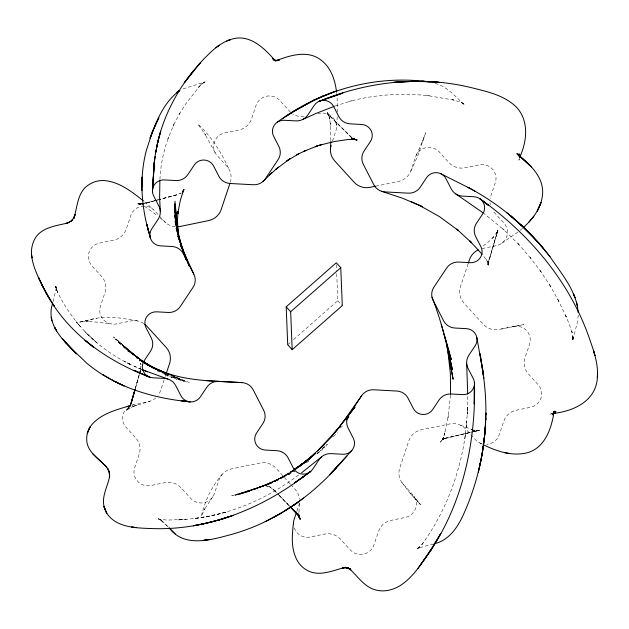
<?xml version="1.0" encoding="UTF-8"?>
<svg xmlns="http://www.w3.org/2000/svg" width="629" height="629" viewBox="0 0 629 629"><rect width="100%" height="100%" fill="white"/><g stroke="black" fill="none" stroke-linecap="round" stroke-linejoin="round"><path stroke-width="0.47" stroke-dasharray="3.15 2.36" d="M337.372 112.088L337.065 97.094M330.87 140.613L330.343 123.198L330.72 125.674L329.297 116.687L327.269 112.347L329.046 116.467L328.267 113.967L329.706 119.219L329.297 116.687L327.269 112.347M159.923 179.462C160.599 164.837 163.626 150.347 168.792 136.658L167.943 138.773L173.879 124.479L172.873 126.618L179.878 112.992L178.715 115.146L185.838 103.801L199.723 85.992L197.852 87.895L202.452 83.217L200.541 85.104L205.549 81.432L203.191 82.658L204.692 82.014L181.993 89.255M337.23 116.624L336.499 127.656M450.513 395.201L447.99 417.782L448.43 415.399L444.239 435.221L445.356 431.046M299.357 503.444L298.854 515.159L298.83 512.761L298.979 514.404M578.295 315.215L577.084 323.558L572.524 340.965L573.043 336.885L572.909 339.511L572.767 335.233L573.153 340.061L571.792 331.192L572.461 333.787L569.465 324.58L565.636 315.538L566.768 317.881L557.656 299.074L558.89 301.283L549.337 284.394L550.65 286.462L540.264 270.737L541.648 272.664L530.019 257.355L531.458 259.14L517.989 243.549L519.483 245.161L502.72 228.736L504.254 230.151L484.102 213.601M53.048 301.637L56.217 288.774L56.02 290.008L56.154 287.382L56.233 290.103L55.879 286.046L56.233 288.915L55.596 286.297L57.734 292.713L56.689 290.26C62.869 303.453 71.085 315.672 80.441 326.805L76.172 321.757L86.582 333.378L96.591 342.648L84.962 331.664C98.179 345.258 113.715 356.604 130.895 364.671L129.094 363.829L141.47 369.42M135.377 388.258L139.284 374.279M139.544 373.343L140.849 368.051L140.731 368.712L140.754 363.436L140.927 364.781L139.449 359.599L140.133 361.038L137.814 357.303L139.135 358.876L137.334 357.044L139.929 359.505L113.519 336.908L141.957 361.148L115.398 339.117L144.135 362.768M135.384 388.384L139.3 374.514L135.306 388.447M444.892 432.776L442.627 439.286L443.704 436.888L441.542 441.078L443.767 437.501L442.171 440.048L443.956 437.988L440.316 442.171L444.176 438.374L442.038 440.064L445.497 438.185L444.192 438.72L472.403 431.934M164.114 379.892L160.474 390.766A16.794 16.511 -2.3 0 1 157.989 395.468M165.309 376.331L165.938 374.459M332.482 141.093L335.823 131.123A13.995 13.759 -2.3 0 0 319.674 113.369L317.897 113.731M296.919 511.094L298.736 505.653A16.794 16.511 -2.3 0 0 299.373 503.074M468.11 263.85L460.428 286.785A16.794 16.511 -2.3 0 0 463.856 302.95L483.229 324.257A16.794 16.511 -2.3 0 0 499.174 329.407L523.658 324.572L499.174 329.407M496.619 233.815L498.239 229.491L487.569 264.833L497.877 229.955L488.096 263.983L488.356 262.372L488.151 264.974L488.183 261.821L488.419 266.051L488.167 262.946L488.725 265.58L487.947 262.537L488.898 265.068L486.06 259.156L487.389 261.46L482.797 255.099M416.233 155.245L423.207 139.724L422.499 141.462L425.605 132.75L417.648 156.086L410.226 172.401M497.5 231.464L496.509 233.508L497.72 231.252L492.523 238.179L494.284 236.37L489.04 241.402L482.034 246.898M212.877 496.69L203.859 510.331L204.826 508.617L201.304 516.401C204.889 500.943 211.714 486.319 222.179 474.345M340.313 428.082L343.057 425.33M333.284 436.55L337.576 432.626M287.712 344.755L290.661 342.16M293.609 339.574L337.82 300.693L336.609 270.549M520.183 230.293L523.485 227.47M517.958 232.03L501.289 243.572M322.134 448.485L327.394 444.381L323.526 447.392M298.618 474.997C268.3 498.066 232.211 514.027 194.251 518.532L209.63 516.079L226.817 511.927C210.794 516.574 194.227 519.019 177.59 519.931L186.129 519.35L167.039 520.112L158.492 519.027L161.11 519.829L158.304 518.736L161.795 520.663L159.577 519.208L168.297 527.039M317.079 453.202L319.446 451.48M320.24 450.907L322.606 449.185L320.263 450.883M317.142 453.588L320.263 451.394L317.087 453.619M293.303 470.107L287.736 473.857L293.523 470.162M292.917 470.398L282.272 477.112L293.067 470.641M308.839 461.183L306.354 462.677L307.998 461.678M293.672 470.146L276.815 480.108L293.452 470.736M293.271 470.72L271.272 482.86L294.773 471.019L259.683 487.797L289.725 474.007L253.479 490.046L284.394 476.908L246.906 492.185L278.726 479.762L243.478 493.207L275.746 481.177L240.019 494.166L272.734 482.529L238.297 494.598L271.233 483.174L236.598 494.992L269.739 483.772L234.931 495.337L268.269 484.33L231.724 495.864L265.414 485.289L262.82 485.808L265.477 485.572L263.323 485.635L267.081 485.785L265.068 485.674L270.344 487.058L266.083 485.643L271.044 487.742L270.321 487.286L274.386 490.471L271.846 488.175M180.02 193.48L180.845 193.04L176.891 194.746L159.302 199.503L177.865 194.558L159.349 199.448M131.186 407.34L136.674 405.115L132.216 406.664L150.001 401.223M335.178 105.987L351.587 100.797L349.567 101.395C375.427 94.366 402.639 92.801 429.222 95.82L426.698 95.435L454.783 100.239L452.18 99.602L460.68 102.236M132.066 405.162L147.949 401.782A16.794 16.511 -2.3 0 0 155.709 397.921M158.374 199.755L155.599 200.502L158.398 199.778M143.609 203.607L154.718 200.675M155.646 200.431L158.422 199.692M433.538 543.959L418.167 548.04L419.755 547.332L416.673 549.109L419.747 546.837L417.727 548.661L423.624 542.426L421.941 544.533C445.654 511.872 460.31 472.882 465.609 432.949L464.847 438.547L466.836 420.785L466.278 427.036L467.378 412.192L467.583 407.167L467.268 414.173L467.732 395.924M264.046 485.667L266.57 485.069L262.725 485.981M473.338 431.714L478.96 430.385L443.689 438.586L472.552 431.903M137.334 320.892C123.457 318.526 108.935 315.318 94.932 318.565L79.867 322.048L88.233 321.466L86.173 321.513L97.786 322.166L111.168 323.966M79.867 322.048L96.63 318.172M473.488 431.683L479.699 430.409L475.673 430.771L478.205 430.692L473.409 430.283L475.917 430.55L470.256 429.285L472.646 429.874L460.609 425.212M375.71 186.16L398.495 181.466A16.794 16.511 -2.3 0 0 411.02 170.451L415.572 156.865A13.995 13.759 -2.3 0 1 439.309 151.974L448.996 162.628A16.794 16.511 -2.3 0 0 464.941 167.778L479.18 164.837A13.995 13.759 -2.3 0 1 495.33 182.599L490.777 196.185A16.794 16.511 -2.3 0 0 490.14 198.772M482.058 248.589L496.297 245.656A13.995 13.759 -2.3 0 0 503.884 223.004L494.197 212.35A16.794 16.511 -2.3 0 1 492.884 210.707M435.142 83.413C447.478 86.44 455.6 97.078 464.737 104.996L461.214 102.095L463.809 103.997L460.169 102.024M266.083 485.643L267.757 486.193M176.78 377.424L189.36 382.558M141.533 369.435L134.236 366.275L136.021 367.053M173.612 376.692L184.077 381.363L173.628 376.692M172.833 376.653L181.577 380.718L172.684 376.543M126.122 362.288L124.314 361.4L130.895 364.671M171.505 376.685L176.773 379.326L171.599 376.7M479.809 442.918L483.528 444.805M165.364 374.137L172.189 377.801L165.325 374.051M142.17 361.416L140.456 360.48L142.115 361.423M162.801 373.272L167.77 376.111L164.444 374.169M141.989 361.022L136.171 357.61L141.934 361.243M144.466 206.296L157.761 215.944M157.58 371.11L159.223 372.148M142.335 360.842L127.852 351.147L142.225 361.038L123.724 347.475L142.484 360.881M142.146 360.684L119.541 343.458L142.524 361.345M142.547 361.298L117.434 341.319L142.61 361.541M160.332 218.106L165.726 222.784M144.631 201.917L153.256 209.433M351.179 137.138L353.144 138.82M351.54 137.405L327.174 113.448L351.839 137.837M351.831 137.822L327.788 113.778L328.841 115.217L327.41 113.047L328.401 114.722M161.889 520.663L168.997 527.723M273.725 489.873L278.419 494.693M279.087 495.385L289.812 506.4M276.579 492.656L273.175 489.118L277.177 493.262M279.307 495.487L289.529 506.086M277.845 493.954L289.851 506.376M401.845 482.49L410.124 493.262L420.565 504.694L413.945 496.163M410.124 493.262L420.565 504.694M337.82 300.693L342.294 305.615M290.15 483.811L275.942 468.18A16.794 16.511 -2.3 0 0 259.989 463.038L231.511 468.904A16.794 16.511 -2.3 0 0 218.986 479.919L214.434 493.506A13.995 13.759 -2.3 0 1 190.697 498.396L181.01 487.742A16.794 16.511 -2.3 0 0 165.065 482.592L150.826 485.533A13.995 13.759 -2.3 0 1 134.677 467.772L139.229 454.185A16.794 16.511 -2.3 0 0 135.809 438.02L126.122 427.366A13.995 13.759 -2.3 0 1 125.926 409.251M290.795 484.519L295.316 489.496A16.794 16.511 -2.3 0 1 299.538 499.308M215.134 152.666L204.543 133.364L205.573 135.046L197.852 124.07C211.682 136.682 221.62 152.808 229.278 169.728M336.397 90.757L336.751 93.619M336.373 264.715L336.57 269.582M131.996 405.178A13.995 13.759 -2.3 0 1 133.71 404.714M143.734 323.487A16.794 16.511 -2.3 0 0 130.824 320.963L116.585 323.904A13.995 13.759 -2.3 0 1 100.443 306.142L104.996 292.556A16.794 16.511 -2.3 0 0 101.576 276.39L91.889 265.737A13.995 13.759 -2.3 0 1 99.468 243.085L113.707 240.152A16.794 16.511 -2.3 0 0 126.24 229.137L130.793 215.55A13.995 13.759 -2.3 0 1 154.522 210.66L164.208 221.314A16.794 16.511 -2.3 0 0 175.121 226.739M230.269 182.394A16.794 16.511 -2.3 0 0 226.849 166.237L217.162 155.575A13.995 13.759 -2.3 0 1 224.75 132.931L238.989 129.999A16.794 16.511 -2.3 0 0 251.514 118.983L256.066 105.389A13.995 13.759 -2.3 0 1 279.795 100.498L289.482 111.152A16.794 16.511 -2.3 0 0 290.425 112.111M304.098 116.522A16.794 16.511 -2.3 0 1 292.744 113.92M490.282 204.724A16.794 16.511 -2.3 0 1 489.975 202.538M513.413 326.467A13.995 13.759 -2.3 0 1 529.563 344.228L525.011 357.815A16.794 16.511 -2.3 0 0 528.431 373.98L538.117 384.633A13.995 13.759 -2.3 0 1 530.53 407.285L516.291 410.218A16.794 16.511 -2.3 0 0 503.766 421.233L499.214 434.828A13.995 13.759 -2.3 0 1 486.704 444.271M481.539 443.61A13.995 13.759 -2.3 0 1 475.485 439.71L465.798 429.057A16.794 16.511 -2.3 0 0 449.845 423.915L421.367 429.78A16.794 16.511 -2.3 0 0 408.842 440.795L399.737 467.976A16.794 16.511 -2.3 0 0 403.158 484.141L412.844 494.795A13.995 13.759 -2.3 0 1 405.257 517.439L391.018 520.38A16.794 16.511 -2.3 0 0 378.493 531.395L373.941 544.981A13.995 13.759 -2.3 0 1 350.211 549.872L340.525 539.218A16.794 16.511 -2.3 0 0 324.572 534.068L310.333 537.001A13.995 13.759 -2.3 0 1 294.026 527.354M140.605 369.899L139.559 373.595L140.605 369.899M519.428 158.374L518.886 160.183L519.436 158.374M324.981 446.849L322.669 448.595L324.981 446.849M552.152 413.678L550.509 414.157L552.113 413.685M154.671 200.753L142.634 204.008L154.687 200.777M186.671 381.984L174.084 376.606L186.671 381.984"/><path stroke-width="0.94" d="M179.776 90.395L176.568 92.652L179.776 90.395C160.827 104.367 153.256 128.874 146.392 150.362C139.245 177.174 141.21 205.581 148.751 232.07L146.879 224.435L148.751 232.07M474.022 403.967L474.478 382.754C476.027 445.065 461.537 509.081 424.15 559.92C417.538 569.324 410.446 578.861 400.712 585.269C393.778 589.68 385.27 592.054 377.109 590.301C364.867 587.973 358.003 576.486 349.425 568.71L350.833 569.898L348.71 568.412L350.141 569.324L345.242 567.193L350.746 569.127L345.518 567.688L348.6 567.806L343.237 567.83L344.826 567.602L342.278 568.121L343.914 567.712C332.411 570.715 319.241 576.762 307.644 570.589C302.117 567.775 297.769 562.774 295.559 557.011C290.983 546.2 292.186 534.052 293.507 522.715M474.337 394.391L474.494 384.225M152.485 191.774L154.349 162.486L152.47 190.304M485.847 414.833C486.256 394.289 483.662 373.807 479.974 353.624L483.772 378.288L482.608 369.427M330.838 141.486L330.453 148.876M485.47 424.882L485.588 423.089L485.14 429.623L485.895 413.08L485.714 419.96L485.792 418.191C484.723 451.347 477.144 484.22 463.487 514.459C457.818 527.204 448.909 540.382 434.45 543.723M159.876 180.413L159.617 197.86L160.285 211.014M152.682 184.226L154.349 162.486M450.561 394.328L450.395 373.681L447.997 352.122L453.124 379.271L446.378 343.733L452.463 369.915C447.062 345.29 441.306 320.672 431.997 297.187M519.758 156.684L519.908 154.962L519.743 156.566M155.143 156.495L154.136 164.083C158.005 122.057 178.872 82.698 209.19 53.693C215.299 47.718 222.257 42.237 230.497 39.588C249.257 32.92 264.298 48.181 275.502 60.974M157.061 145.527L156.707 147.194L158.178 140.495L155.74 152.501L156.055 150.858M148.696 376.732L133.898 370.292L150.072 377.274C107.229 361.313 67.295 333.291 45.658 292.029C39.666 279.976 32.551 267.687 31.489 253.967C31.143 248.958 32.323 243.981 34.477 239.476C40.869 227.25 55.91 225.96 67.783 222.988L66.194 223.389L69.685 222.029L68.53 222.752L72.846 219.505L71.061 221.353L74.316 217.052L73.64 218.177L75 214.583L73.829 218.389C77.17 208.113 77.147 195.996 84.994 187.709C90.442 182.544 98.006 179.792 105.507 180.68C120.155 182.41 132.153 191.963 143.326 200.848M52.561 303.524C44.227 328.857 71.541 347.538 86.417 362.941C115.532 387.315 153.106 398.377 190.351 401.876L181.199 400.704L188.944 401.711M160.175 132.947L157.769 142.178L160.662 131.233M134.85 390.122L130.942 404.101L135.125 389.312M135.046 389.375L130.219 405.681M519.994 156.574C528.124 138.828 529.146 115.264 511.432 102.92C500.33 94.547 486.382 91.472 473.189 88.107C421.87 75.063 367.163 81.416 318.557 101.56L342.891 93.068L319.933 100.978M74.576 215.944L75 214.583M166.237 373.555L169.578 363.586A16.794 16.511 -2.3 0 0 166.15 347.42L146.777 326.113A16.794 16.511 -2.3 0 0 144.819 324.281M229.986 183.243L221.164 209.575A16.794 16.511 -2.3 0 1 208.639 220.59L180.161 226.456A16.794 16.511 -2.3 0 1 177.48 226.794M296.613 511.998L294.183 519.247A13.995 13.759 -2.3 0 0 293.515 524.539M468.322 263.229L469.533 259.604A16.794 16.511 -2.3 0 1 478.229 249.87M182.08 193.787L184.03 189.471L182.717 191.389M183.479 190.233L180.201 200.808L177.834 213.671L178.062 211.368L177.362 221.872L177.457 219.639L178.046 232.549L174.744 203.812L178.227 233.878L174.595 206.469L178.589 236.252L174.516 209.221L178.597 235.851M553.339 413.662L553.984 412.514L552.828 414.881L554.291 411.107L553.504 413.552L554.031 411.515C551.625 429.19 544.093 450.372 523.878 453.478C510.15 455.671 496.501 451.079 484.267 445.183M241.961 382.621L218.727 381.363A13.437 13.209 -2.3 0 0 206.729 387.33L200.352 396.907A11.196 11.008 -2.3 0 1 180.987 395.853L175.75 385.648A13.437 13.209 -2.3 0 0 164.507 378.414L152.894 377.785A11.196 11.008 -2.3 0 1 144.159 360.771L150.535 351.194A13.437 13.209 -2.3 0 0 151.298 338.001L146.062 327.795A11.196 11.008 -2.3 0 1 156.692 311.827L168.305 312.464A13.437 13.209 -2.3 0 0 180.303 306.496L193.056 287.343A13.437 13.209 -2.3 0 0 193.818 274.15L183.338 253.731A13.437 13.209 -2.3 0 0 172.102 246.505L160.481 245.876A11.196 11.008 -2.3 0 1 151.754 228.862L158.131 219.277A13.437 13.209 -2.3 0 0 158.885 206.092L153.649 195.878A11.196 11.008 -2.3 0 1 164.279 179.918L175.892 180.547A13.437 13.209 -2.3 0 0 187.89 174.587L194.267 165.002A11.196 11.008 -2.3 0 1 213.632 166.056L218.868 176.269A13.437 13.209 -2.3 0 0 230.112 183.495L253.345 184.753A13.437 13.209 -2.3 0 0 265.336 178.793L278.097 159.632A13.437 13.209 -2.3 0 0 278.851 146.439L273.615 136.234A11.196 11.008 -2.3 0 1 284.245 120.273L295.858 120.902A13.437 13.209 -2.3 0 0 307.856 114.934L314.233 105.358A11.196 11.008 -2.3 0 1 333.598 106.411L338.834 116.617A13.437 13.209 -2.3 0 0 350.07 123.842L361.691 124.479A11.196 11.008 -2.3 0 1 370.426 141.494L364.042 151.07A13.437 13.209 -2.3 0 0 363.287 164.263L373.768 184.674A13.437 13.209 -2.3 0 0 385.003 191.908L408.237 193.166A13.437 13.209 -2.3 0 0 420.235 187.198L426.611 177.622A11.196 11.008 -2.3 0 1 445.969 178.675L451.213 188.881A13.437 13.209 -2.3 0 0 462.449 196.106L474.069 196.743A11.196 11.008 -2.3 0 1 482.797 213.758L476.42 223.334A13.437 13.209 -2.3 0 0 475.658 236.528L480.902 246.733A11.196 11.008 -2.3 0 1 470.272 262.694L458.651 262.065A13.437 13.209 -2.3 0 0 446.661 268.033L433.9 287.186A13.437 13.209 -2.3 0 0 433.145 300.379L443.618 320.798A13.437 13.209 -2.3 0 0 454.861 328.024L466.474 328.652A11.196 11.008 -2.3 0 1 475.209 345.667L468.833 355.243A13.437 13.209 -2.3 0 0 468.07 368.437L473.307 378.65A11.196 11.008 -2.3 0 1 462.685 394.611L451.064 393.982A13.437 13.209 -2.3 0 0 439.066 399.942L432.689 409.518A11.196 11.008 -2.3 0 1 413.332 408.473L408.087 398.259A13.437 13.209 -2.3 0 0 396.852 391.034L373.618 389.776A13.437 13.209 -2.3 0 0 361.62 395.735L348.867 414.896A13.437 13.209 -2.3 0 0 348.104 428.09L353.349 438.295A11.196 11.008 -2.3 0 1 342.719 454.256L331.098 453.627A13.437 13.209 -2.3 0 0 319.1 459.595L312.723 469.171A11.196 11.008 -2.3 0 1 293.366 468.118L288.121 457.912A13.437 13.209 -2.3 0 0 276.886 450.686L265.265 450.049A11.196 11.008 -2.3 0 1 256.538 433.035L262.914 423.459A13.437 13.209 -2.3 0 0 263.677 410.265L253.196 389.846A13.437 13.209 -2.3 0 0 241.961 382.621C214.426 380.954 185.586 381.488 159.703 370.457L169.594 374.687L157.038 369.302L167.503 373.972M523.485 227.47C533.164 218.695 541.679 207.366 542.591 193.897C543.731 176.285 529.138 163.697 516.826 153.641L531.442 166.897L518.154 154.75L519.507 156.33M553.017 414.236L554.511 412.011L553.033 413.858M129.888 406.287L126.303 410.179L129.519 408.197M361.62 395.735L340.124 426.085L355.031 407.057L332.041 435.7L337.215 429.906M419.229 566.705L431.03 549.715L440.787 533.502L429.859 551.507L431.03 549.715L417.908 568.474M193.512 70.778L184.328 82.784L200.187 63.073L198.78 64.693M528.934 222.076L533.864 216.227M351.863 450.403L329.73 474.659L346.901 456.08M339.157 427.736L340.446 426.289M346.272 419.763L348.859 416.87L346.304 419.716M340.541 426.124L317.559 450.93L332.717 435.708M341.327 462.37L334.927 469.289L335.972 468.196C307.211 499.937 269.943 524.452 228.288 535.295C209.268 540.437 183.566 547.151 169.484 528.211M182.599 191.617L183.511 190.673M263.095 181.364L272.129 172.48M323.935 445.08L304.829 461.985L313.855 454.94M269.574 174.996L278.474 167.086L275.644 169.539L290.055 158.642L286.761 160.961L298.736 153.83L296.809 154.813L305.898 150.402L303.87 151.314L317.37 145.904L315.176 146.706L321.962 144.434L319.705 145.181L334.148 141.58L348.041 139.489L354.261 139.308L351.572 138.938L357.044 139.764L351.729 138.584L356.95 140.165L352.775 138.498M286.187 306.834L336.295 262.773L340.769 267.695L342.294 305.615L292.186 349.677L287.712 344.755L286.187 306.834L290.661 311.756L292.186 349.677M290.661 311.756L340.769 267.695M553.858 413.096L555.926 411.358L553.3 413.41M321.348 457.016L301.613 472.788M315.789 453.415L301.857 464.265L311.103 457.299M312.723 456.049L298.94 466.396L310.773 457.794M215.841 47.773L219.356 45.154L217.571 46.483M298.217 502.068L299.624 501.061L294.262 504.843L303.65 498.042M310.121 458.226L296.078 468.401L310.121 458.525M309.688 472.222L294.451 482.946L310.852 471.318L301.881 477.812L303.115 476.939C259.486 509.812 205.722 530.955 150.496 528.509C140.173 528.148 129.511 527.77 119.809 523.823C113.275 520.993 107.158 516.024 104.941 509.042C100.318 498.058 107.779 486.822 109.666 476.106L109.375 477.458L109.603 474.871L109.572 476.122L108.943 470.838L109.556 473.087L107.465 468.157L108.07 469.179L105.625 466.089M309.146 459.178L294.058 469.745L306.803 461.088M277.279 122.191C320.263 90.104 375.348 74.544 428.695 81.888M294.097 469.572L307.612 460.467M282.169 118.912L294.883 110.72L287.964 115.076M294.356 469.635L301.802 464.878M294.553 469.368L302.738 464.194M553.394 413.457L554.896 412.522L552.907 413.583L555.438 412.71L552.907 413.45C574.607 411.248 597.353 400.233 597.464 375.442C598.006 363.483 594.114 351.894 590.206 340.761C570.676 282.382 529.296 233.784 479.573 198.52L488.521 205.368L480.768 199.401M284.481 511.11L295.701 503.853L279.315 514.176M294.726 469.651L296.385 468.652M294.514 469.651L296.196 468.652M273.812 517.211L280.88 513.24L265.155 521.685M302.667 119.494L316.033 113.417L334.313 106.293M228.673 40.28L230.497 39.588L226.652 41.042M335.202 91.362L313.706 100.325L293.531 111.553L315.247 99.594L313.706 100.325L324.344 95.482L322.716 96.166L336.932 90.749M226.935 517.486L233.217 515.379L222.524 518.854L228.72 516.912M130.345 405.634C117.096 409.55 102.59 413.167 92.793 423.553C87.62 428.978 85.505 436.935 87.321 444.231C90.324 454.193 99.901 459.807 106.6 467.017L92.911 453.894M552.977 413.434L555.438 412.71M127.034 406.531L128.796 406.051M375.356 186.239L370.017 187.34A16.794 16.511 -2.3 0 1 354.064 182.19L334.691 160.882A16.794 16.511 -2.3 0 1 331.058 145.385M204.637 540.28L208.962 539.643M142.154 203.851L143.381 203.765L138.042 203.725L140.967 204.048L138.333 203.482L140.125 204.048M351.359 139.182L354.041 139.158M206.76 380.687L218.727 381.363M422.035 81.031L426.493 81.542M136.234 527.645L131.744 527.055L134.001 527.369M504.655 452.652L508.798 453.367M276.217 60.651L274.558 60.148L277.255 60.636L273.851 60.463L279.221 60.305L274.826 60.738L278.246 60.195L276.461 60.659C290.567 55.006 309.177 49.597 322.087 60.958C331.027 68.136 334.84 79.749 336.397 90.757M381.614 191.287L402.536 198.229L422.617 206.744L411.224 201.673M167.896 379.035L142.319 369.758M142.374 369.781L147.445 371.833M159.703 370.457L173.242 375.977M167.526 373.964L154.467 368.114L165.836 373.398M165.569 373.201L149.553 365.693L161.842 371.849M440.811 173.706L469.438 188.134M275.29 60.29L272.302 58.473L274.975 60.51M163.855 372.769L144.906 363.161L159.396 370.937M418.93 205.101L439.372 216.549L458.62 230.694L456.827 229.153L471.656 242.802L469.926 241.041L482.223 254.391M116.931 382.542L112.041 379.987L113.637 380.828M143.035 361.887L159.326 370.78M475.485 191.562L468.031 187.34C499.866 204.197 527.959 227.973 549.888 256.546C561.351 273.717 576.785 291.062 578.193 312.676M142.94 361.903L156.181 369.482M104.422 375.56L102.818 374.625L110.468 379.09M142.822 361.502L156.126 369.294M142.759 361.761L150.166 366.44M455.844 193.976L483.339 213.003M143.137 361.384L150.378 366.227M151.99 367.305L153.594 368.382M149.411 365.976L143.019 361.581L146.864 364.403M143.27 361.439L149.521 365.913M142.925 361.282L146.824 364.254M506.982 212.814L522.078 225.96L510.654 215.81L512.053 217.005M168.997 527.723L175.263 533.879M290.48 507.092L297.855 514.664L290.519 507.068M290.213 506.793L298.657 515.78L297.894 514.774L300.371 519.279L299.074 516.535L299.813 518.988L298.909 515.214L299.286 517.683L299.129 516.039M543.44 248.479L532.621 236.347L520.702 224.655L539.462 243.8L538.133 242.314L549.888 256.546L548.606 254.934M517.958 154.191L520.207 157.58L518.964 155.198L519.578 156.7M49.416 298.571L50.477 300.348L45.658 292.029L54.456 306.48L53.363 304.758M193.818 274.15L180.216 244.374L189.502 266.562L177.881 235.922L186.035 259.643L176.222 228.288L181.742 247.763M441.299 324.305L451.268 359.552L444.176 334.51M150.559 238.572L148.405 230.646L150.166 237.188M181.883 247.684L175.169 221.353L179.737 240.986M576.534 302.242L577.571 306.598M51.098 317.338L51.94 320.924M476.798 337.341L482.82 370.984M179.894 240.844L174.634 215.032L178.479 235.867M519.617 156.393L519.082 153.759L519.664 157.093M31.67 255.744L31.914 257.953L31.489 253.967M174.956 201.225L178.046 232.549M519.758 157.046L519.672 155.277L519.68 156.786M466.671 363.507L467.709 394.029M141.887 184.832L141.95 190.681M128.709 406.798A13.995 13.759 -2.3 0 1 130.73 405.681M141.91 182.622L141.871 186.561L142.154 177.064L141.91 182.622M597.55 373.068L597.361 377.628L597.55 373.068M485.289 427.814L484.731 434.214L485.289 427.814M484.912 432.39L484.259 438.68L484.912 432.39M484.472 436.841L483.166 447.321L484.472 436.841M483.434 445.458L481.838 455.679L483.434 445.458M482.16 453.792L480.241 463.84L482.16 453.792M480.627 461.93L478.362 471.915L480.627 461.93M150.74 136.273L150.024 138.16L153.091 130.172L150.74 136.273M154.954 125.886L152.312 132.074L158.893 117.623L154.954 125.886M88.98 429.324L87.282 433.263L90.01 426.981L88.98 429.324M539.32 206.493L537.229 211.21L541.05 202.609L539.32 206.493M224.333 518.312L218.2 520.112L224.333 518.312M220.04 519.593L209.787 522.345L220.04 519.593M211.674 521.866L201.563 524.224L211.674 521.866M195.407 525.364L193.433 525.758L203.497 523.792L195.407 525.364M204.692 540.248L202.514 540.531L206.807 539.973L204.692 540.248M395.397 82.202L393.55 82.344L413.685 81.353L430.653 81.723L411.759 81.385L413.685 81.353L395.397 82.202M436.903 82.195L428.656 81.636L438.932 82.336L436.903 82.195M123.984 385.899L115.335 381.74L123.984 385.899M93.635 347.216L85.072 340.391L93.635 347.216M76.306 353.828L64.866 341.531L76.306 353.828M66.265 343.135L62.342 338.536L66.265 343.135M56.696 330.854L54.684 327.418L56.696 330.854M46.688 293.869L42.041 285.071L46.688 293.869M39.454 279.567L38.511 277.617L43.024 286.966L39.454 279.567M106.678 513.146L103.942 506.534L106.678 513.146M574.175 295.654L573.318 293.601L575.079 297.855L574.175 295.654M594.374 353.553L593.627 350.966L594.971 355.684L594.374 353.553"/></g></svg>
